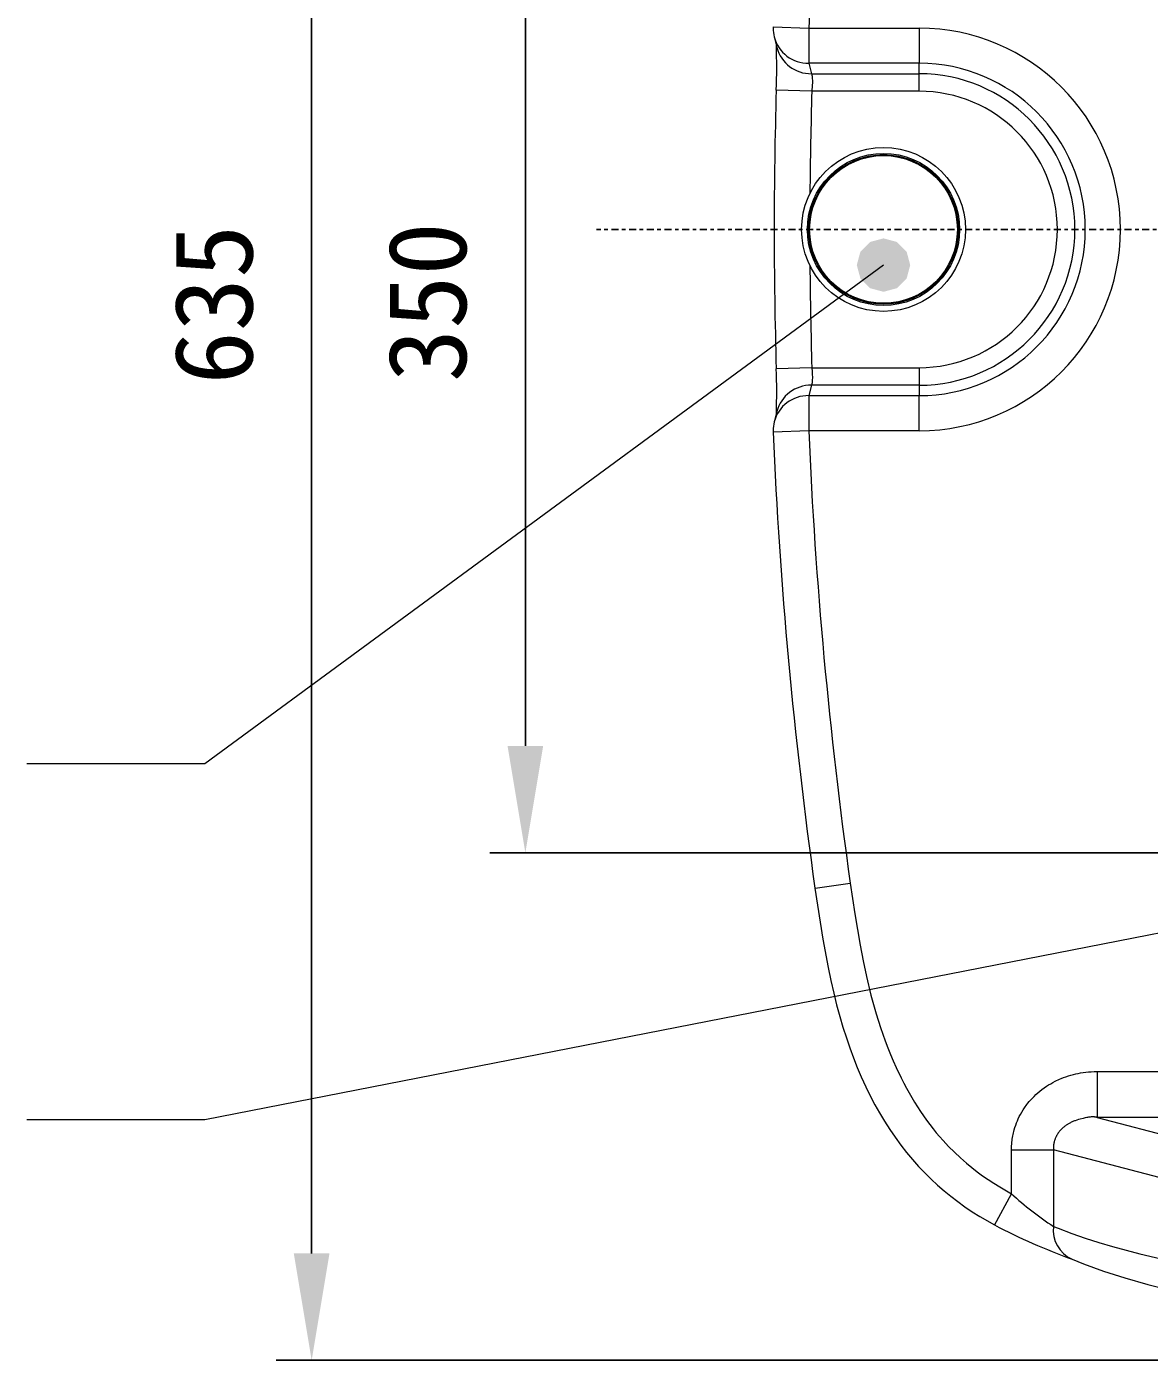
# Model space of a CAD drawing. Units: millimetres, scale not verified. Extents: x -203 to 203, y -143 to 208.
# Drawn here: x 1 to 32.52, y 64.25 to 101.69 of the extents above; entities that cross this region are included whole.
import ezdxf
from ezdxf.enums import TextEntityAlignment as Align

# ---------------------------------------------------------------- set-up
doc = ezdxf.new("R2010")
doc.units = ezdxf.units.MM
doc.header["$LTSCALE"] = 0.5
doc.header["$PDMODE"] = 32
doc.header["$PDSIZE"] = 0.1
doc.linetypes.add('USER1', pattern=[0.629921, 0.393701, -0.07874, 0.07874, -0.07874])
for name, color, linetype, lineweight in [('0-1_DIMENSION_LINES$02_DIMENSI', 1, 'Continuous', 25), ('0-2_DIMENSION_LINES$04_SUB_LIN', 4, 'Continuous', 18), ('0-3_DIMENSION_LINES$01_CENTER_', 7, 'USER1', 25), ('0-5_DIMENSION_LINES$03_LINES', 7, 'Continuous', 18)]:
    doc.layers.add(name, color=color, linetype=linetype, lineweight=lineweight)
doc.layers.add('0-4_DEFPOINTS', color=7, linetype='Continuous')
doc.styles.add('ＭＳ ゴシック', font='')
doc.styles.get('ＭＳ ゴシック').set_extended_font_data('MS Gothic')

# ---------------------------------------------------------------- blocks, each defined once
blk = doc.blocks.new('U97')
at = {"layer": '0-1_DIMENSION_LINES$02_DIMENSI'}
for points in [[(3729.359, 2168.701), (3728.81, 2170.75), (3729.359, 2171.299)], [(3730.109, 2168.5), (3729.359, 2171.299), (3730.109, 2171.5)], [(3729.359, 2168.701), (3729.359, 2171.299), (3730.109, 2168.5)], [(3730.109, 2168.5), (3730.109, 2171.5), (3730.859, 2168.701)], [(3730.859, 2168.701), (3730.109, 2171.5), (3730.859, 2171.299)], [(3730.859, 2168.701), (3730.859, 2171.299), (3731.408, 2169.25)], [(3731.408, 2169.25), (3730.859, 2171.299), (3731.408, 2170.75)], [(3728.81, 2169.25), (3728.609, 2170), (3728.81, 2170.75)], [(3728.81, 2169.25), (3728.81, 2170.75), (3729.359, 2168.701)], [(3731.408, 2169.25), (3731.408, 2170.75), (3731.609, 2170)]]:
    blk.add_solid(points, dxfattribs=at)
blk = doc.blocks.new('D25')
at = {"layer": '0-1_DIMENSION_LINES$02_DIMENSI', "color": 7}
for p, q in [((3752.223, 2207), (3708, 2207)), ((3710, 2143), (3710, 2201)), ((3752.223, 2137), (3708, 2137))]:
    blk.add_line(p, q, dxfattribs=at)
for points in [[(3711, 2201), (3709, 2201), (3710, 2207)], [(3709, 2143), (3711, 2143), (3710, 2137)]]:
    blk.add_solid(points, dxfattribs=at)
at = {"layer": '0-4_DEFPOINTS'}
for p in [(3710, 2207), (3755.223, 2207), (3755.223, 2137)]:
    blk.add_point(p, dxfattribs=at)
at = {"layer": '0-1_DIMENSION_LINES$02_DIMENSI', "color": 7, "style": 'ＭＳ ゴシック'}
blk.add_text('350', height=4.399, rotation=90, dxfattribs=at).set_placement((3708, 2163.429), align=Align.BOTTOM_LEFT)
blk = doc.blocks.new('D26')
at = {"layer": '0-1_DIMENSION_LINES$02_DIMENSI', "color": 7}
for p, q in [((3698, 2114.499), (3698, 2229.512)), ((3797.937, 2108.5), (3696, 2108.5))]:
    blk.add_line(p, q, dxfattribs=at)
blk.add_solid([(3697, 2114.499), (3699, 2114.499), (3698, 2108.5)], dxfattribs=at)
at = {"layer": '0-1_DIMENSION_LINES$02_DIMENSI', "color": 7, "style": 'ＭＳ ゴシック'}
blk.add_text('635', height=4.399, rotation=90, dxfattribs=at).set_placement((3696, 2163.292), align=Align.BOTTOM_LEFT)

msp = doc.modelspace()

# ---------------------------------------------------------------- linework, layer by layer
at = {"layer": '0-1_DIMENSION_LINES$02_DIMENSI', "color": 7, "lineweight": 18}
for points in [[(25.0544, 95), (6, 81), (1, 81)], [(59.3923, 81.4419), (6, 71), (1, 71)]]:
    msp.add_lwpolyline(points, dxfattribs=at)
at = {"layer": '0-2_DIMENSION_LINES$04_SUB_LIN'}
for p, q in [((21.9556, 101.6934), (22.9547, 101.6504)), ((22.9547, 101.6504), (26.0544, 101.6504)), ((22.9547, 101.6504), (22.9547, 100.6656)), ((26.0544, 101.6504), (26.0544, 100.6656)), ((21.9856, 101.4038), (22.0609, 101.109)), ((22.9547, 100.6656), (23.0295, 100.3729)), ((23.0295, 100.3729), (26.0544, 100.3729)), ((23.0295, 100.3729), (23.0311, 100.3705)), ((23.0311, 100.3705), (23.0319, 100.3693)), ((23.0319, 100.3693), (23.0327, 100.3681)), ((23.0327, 100.3681), (23.0334, 100.3669)), ((23.0334, 100.3669), (23.034, 100.3657)), ((23.034, 100.3657), (23.0347, 100.3644)), ((23.0347, 100.3644), (23.0353, 100.3631)), ((23.0353, 100.3631), (23.0359, 100.3617)), ((23.0359, 100.3617), (23.0365, 100.3603)), ((23.0365, 100.3603), (23.0372, 100.3588)), ((23.0372, 100.3588), (23.0378, 100.3572)), ((23.0378, 100.3572), (23.0389, 100.354)), ((23.0389, 100.354), (23.0401, 100.3505)), ((23.0401, 100.3505), (23.0412, 100.3468)), ((26.0544, 100.3729), (26.0544, 100.6656)), ((26.0544, 99.8805), (26.0544, 100.3729)), ((23.0412, 100.3468), (23.0422, 100.3428)), ((23.0422, 100.3428), (23.0433, 100.3387)), ((23.0538, 100.0458), (23.0426, 99.8805)), ((23.0433, 100.3387), (23.0443, 100.3344)), ((23.0443, 100.3344), (23.0461, 100.3251)), ((23.0461, 100.3251), (23.0478, 100.315)), ((23.0478, 100.315), (23.0494, 100.3041)), ((23.0494, 100.3041), (23.0508, 100.2926)), ((23.0508, 100.2926), (23.0521, 100.2803)), ((23.0521, 100.2803), (23.0541, 100.2536)), ((23.0563, 100.1226), (23.0538, 100.0458)), ((23.0541, 100.2536), (23.0555, 100.2243)), ((23.0555, 100.2243), (23.0564, 100.1926)), ((23.0564, 100.1926), (23.0563, 100.1226)), ((23.0426, 99.8805), (22.043, 99.91)), ((26.0544, 99.8805), (23.0426, 99.8805)), ((23.0426, 92.1195), (22.043, 92.09)), ((23.0426, 92.1195), (23.0507, 92.0121)), ((23.0426, 92.1195), (26.0544, 92.1195)), ((26.0544, 92.1195), (26.0544, 91.6271)), ((23.0507, 92.0121), (23.0547, 91.9317)), ((23.0549, 91.7583), (23.0531, 91.7301)), ((23.0547, 91.9317), (23.0565, 91.8568)), ((23.056, 91.7891), (23.0549, 91.7583)), ((23.0565, 91.822), (23.056, 91.7891)), ((23.0565, 91.8568), (23.0565, 91.822)), ((23.0295, 91.6271), (22.9547, 91.3344)), ((23.0345, 91.6387), (23.0295, 91.6271)), ((26.0544, 91.6271), (23.0295, 91.6271)), ((23.037, 91.6448), (23.0345, 91.6387)), ((23.0393, 91.6512), (23.037, 91.6448)), ((23.0405, 91.6546), (23.0393, 91.6512)), ((23.0416, 91.6582), (23.0405, 91.6546)), ((23.0427, 91.6619), (23.0416, 91.6582)), ((23.0437, 91.6658), (23.0427, 91.6619)), ((23.0448, 91.6699), (23.0437, 91.6658)), ((23.0458, 91.6742), (23.0448, 91.6699)), ((23.0467, 91.6788), (23.0458, 91.6742)), ((23.0476, 91.6835), (23.0467, 91.6788)), ((23.0492, 91.6938), (23.0476, 91.6835)), ((23.0507, 91.705), (23.0492, 91.6938)), ((23.052, 91.7171), (23.0507, 91.705)), ((23.0531, 91.7301), (23.052, 91.7171)), ((26.0544, 91.6271), (26.0544, 91.3344)), ((22.9547, 91.3344), (22.9547, 90.3496)), ((26.0544, 90.3496), (26.0544, 91.3344)), ((22.0609, 90.891), (21.9856, 90.5962)), ((22.9547, 90.3496), (21.9556, 90.3066)), ((26.0544, 90.3496), (22.9547, 90.3496)), ((23.1341, 77.5051), (24.1204, 77.6441)), ((24.1204, 77.6441), (24.2468, 76.7833)), ((24.2468, 76.7833), (24.395, 75.9032)), ((24.395, 75.9032), (24.4801, 75.4647)), ((24.4801, 75.4647), (24.5742, 75.028)), ((24.5742, 75.028), (24.7031, 74.4998)), ((24.7031, 74.4998), (24.774, 74.2374)), ((24.774, 74.2374), (24.8497, 73.9763)), ((24.8497, 73.9763), (24.9706, 73.594)), ((24.9706, 73.594), (25.1033, 73.2156)), ((25.1033, 73.2156), (25.1747, 73.0273)), ((25.1747, 73.0273), (25.2495, 72.8403)), ((25.2495, 72.8403), (25.3277, 72.6547)), ((25.3277, 72.6547), (25.4095, 72.4707)), ((25.4095, 72.4707), (25.5481, 72.1797)), ((30.3173, 72.2572), (30.384, 72.2752)), ((30.384, 72.2752), (30.4512, 72.2915)), ((30.4512, 72.2915), (30.5188, 72.306)), ((30.5188, 72.306), (30.5868, 72.3188)), ((30.5868, 72.3188), (30.6619, 72.331)), ((30.6619, 72.331), (30.7372, 72.341)), ((30.7372, 72.341), (30.8128, 72.3487)), ((30.8128, 72.3487), (30.8886, 72.3541)), ((30.8886, 72.3541), (30.9717, 72.3573)), ((30.9717, 72.3573), (31.0549, 72.3591)), ((31.0549, 72.3591), (31.0549, 71.0688)), ((31.0549, 72.3591), (90.3526, 72.3591)), ((25.5481, 72.1797), (25.6211, 72.0361)), ((25.6211, 72.0361), (25.6966, 71.8938)), ((25.6966, 71.8938), (25.7706, 71.7601)), ((29.4992, 71.8505), (29.5633, 71.8977)), ((29.5633, 71.8977), (29.6289, 71.9427)), ((29.6289, 71.9427), (29.688, 71.9805)), ((29.688, 71.9805), (29.7481, 72.0166)), ((29.7481, 72.0166), (29.8093, 72.0509)), ((29.8093, 72.0509), (29.8715, 72.0834)), ((29.8715, 72.0834), (29.9134, 72.1041)), ((29.9134, 72.1041), (29.9558, 72.124)), ((29.9558, 72.124), (29.9985, 72.143)), ((29.9985, 72.143), (30.0415, 72.1613)), ((30.0415, 72.1613), (30.1081, 72.1877)), ((30.1081, 72.1877), (30.1753, 72.2122)), ((30.1753, 72.2122), (30.246, 72.2357)), ((30.246, 72.2357), (30.3173, 72.2572)), ((25.7706, 71.7601), (25.847, 71.6278)), ((25.847, 71.6278), (25.9258, 71.497)), ((29.1472, 71.5163), (29.1903, 71.5657)), ((29.1903, 71.5657), (29.2349, 71.6138)), ((29.2349, 71.6138), (29.2809, 71.6607)), ((29.2809, 71.6607), (29.3331, 71.7107)), ((29.3331, 71.7107), (29.387, 71.7591)), ((29.387, 71.7591), (29.4424, 71.8057)), ((29.4424, 71.8057), (29.4992, 71.8505)), ((25.9258, 71.497), (26.007, 71.3676)), ((26.007, 71.3676), (26.0907, 71.2398)), ((26.0907, 71.2398), (26.177, 71.1138)), ((28.8667, 71.0911), (28.8998, 71.1548)), ((28.8998, 71.1548), (28.9351, 71.2172)), ((28.9351, 71.2172), (28.9725, 71.2784)), ((28.9725, 71.2784), (29.0118, 71.3383)), ((29.0118, 71.3383), (29.0344, 71.3708)), ((29.0344, 71.3708), (29.0576, 71.4028)), ((29.0576, 71.4028), (29.0813, 71.4344)), ((29.0813, 71.4344), (29.1057, 71.4656)), ((29.1057, 71.4656), (29.1472, 71.5163)), ((26.177, 71.1138), (26.2657, 70.9894)), ((26.2657, 70.9894), (26.357, 70.867)), ((26.357, 70.867), (26.4457, 70.753)), ((28.7238, 70.7197), (28.7436, 70.7864)), ((28.7436, 70.7864), (28.7656, 70.8524)), ((28.7656, 70.8524), (28.7881, 70.9132)), ((28.7881, 70.9132), (28.8124, 70.9733)), ((28.8124, 70.9733), (28.8387, 71.0327)), ((28.8387, 71.0327), (28.8667, 71.0911)), ((30.0823, 70.7702), (30.0667, 70.7556)), ((30.0981, 70.7843), (30.0823, 70.7702)), ((30.1143, 70.7981), (30.0981, 70.7843)), ((30.1308, 70.8114), (30.1143, 70.7981)), ((30.1475, 70.8244), (30.1308, 70.8114)), ((30.1645, 70.8371), (30.1475, 70.8244)), ((30.1812, 70.849), (30.1645, 70.8371)), ((30.1981, 70.8606), (30.1812, 70.849)), ((30.2152, 70.8718), (30.1981, 70.8606)), ((30.2326, 70.8827), (30.2152, 70.8718)), ((30.2501, 70.8932), (30.2326, 70.8827)), ((30.2678, 70.9033), (30.2501, 70.8932)), ((30.2856, 70.913), (30.2678, 70.9033)), ((30.3036, 70.9223), (30.2856, 70.913)), ((30.3251, 70.9328), (30.3036, 70.9223)), ((30.3468, 70.9428), (30.3251, 70.9328)), ((30.3687, 70.9522), (30.3468, 70.9428)), ((30.3908, 70.9612), (30.3687, 70.9522)), ((30.413, 70.9697), (30.3908, 70.9612)), ((30.4353, 70.9779), (30.413, 70.9697)), ((30.4804, 70.993), (30.4353, 70.9779)), ((30.5259, 71.0068), (30.4804, 70.993)), ((30.5716, 71.0196), (30.5259, 71.0068)), ((30.6633, 71.0431), (30.5716, 71.0196)), ((30.7114, 71.0547), (30.6633, 71.0431)), ((30.7595, 71.0652), (30.7114, 71.0547)), ((30.7836, 71.0699), (30.7595, 71.0652)), ((30.8077, 71.0741), (30.7836, 71.0699)), ((30.8319, 71.0777), (30.8077, 71.0741)), ((30.8562, 71.0805), (30.8319, 71.0777)), ((30.8805, 71.0827), (30.8562, 71.0805)), ((30.8928, 71.0834), (30.8805, 71.0827)), ((30.905, 71.0839), (30.8928, 71.0834)), ((30.9173, 71.0842), (30.905, 71.0839)), ((30.9296, 71.0843), (30.9173, 71.0842)), ((30.9419, 71.084), (30.9296, 71.0843)), ((30.9543, 71.0836), (30.9419, 71.084)), ((30.9667, 71.0828), (30.9543, 71.0836)), ((30.9792, 71.0817), (30.9667, 71.0828)), ((30.9917, 71.0804), (30.9792, 71.0817)), ((31.0042, 71.0787), (30.9917, 71.0804)), ((31.0168, 71.0767), (31.0042, 71.0787)), ((31.0294, 71.0744), (31.0168, 71.0767)), ((31.0421, 71.0718), (31.0294, 71.0744)), ((31.0549, 71.0688), (31.0421, 71.0718)), ((92.066, 71.0688), (31.0549, 71.0688)), ((26.4457, 70.753), (26.5366, 70.6409)), ((26.5366, 70.6409), (26.6299, 70.5307)), ((26.6299, 70.5307), (26.7255, 70.4224)), ((26.7255, 70.4224), (26.8823, 70.2547)), ((28.6589, 70.377), (28.6636, 70.42)), ((28.6636, 70.42), (28.6694, 70.4628)), ((28.6694, 70.4628), (28.6762, 70.5056)), ((28.6762, 70.5056), (28.6839, 70.5482)), ((28.6839, 70.5482), (28.6925, 70.5913)), ((28.6925, 70.5913), (28.7021, 70.6343)), ((28.7021, 70.6343), (28.7125, 70.6771)), ((28.7125, 70.6771), (28.7238, 70.7197)), ((29.8485, 70.3944), (29.8449, 70.3804)), ((29.8524, 70.4084), (29.8485, 70.3944)), ((29.8566, 70.4223), (29.8524, 70.4084)), ((29.8611, 70.4361), (29.8566, 70.4223)), ((29.8658, 70.4498), (29.8611, 70.4361)), ((29.8708, 70.4634), (29.8658, 70.4498)), ((29.8775, 70.4807), (29.8708, 70.4634)), ((29.8847, 70.4978), (29.8775, 70.4807)), ((29.8922, 70.5146), (29.8847, 70.4978)), ((29.9002, 70.5313), (29.8922, 70.5146)), ((29.9069, 70.5446), (29.9002, 70.5313)), ((29.914, 70.5578), (29.9069, 70.5446)), ((29.9212, 70.5708), (29.914, 70.5578)), ((29.9288, 70.5837), (29.9212, 70.5708)), ((29.9365, 70.5964), (29.9288, 70.5837)), ((29.9445, 70.609), (29.9365, 70.5964)), ((29.9528, 70.6214), (29.9445, 70.609)), ((29.9613, 70.6336), (29.9528, 70.6214)), ((29.97, 70.6457), (29.9613, 70.6336)), ((29.9789, 70.6576), (29.97, 70.6457)), ((29.988, 70.6694), (29.9789, 70.6576)), ((29.9973, 70.6809), (29.988, 70.6694)), ((30.0068, 70.6923), (29.9973, 70.6809)), ((30.0165, 70.7035), (30.0068, 70.6923)), ((30.0264, 70.7145), (30.0165, 70.7035)), ((30.0365, 70.7253), (30.0264, 70.7145)), ((30.0514, 70.7407), (30.0365, 70.7253)), ((30.0667, 70.7556), (30.0514, 70.7407)), ((26.8823, 70.2547), (27.0446, 70.0923)), ((27.0446, 70.0923), (27.2123, 69.9353)), ((28.6478, 70.1612), (28.6516, 70.2692)), ((28.6478, 70.1612), (29.826, 70.1612)), ((28.6516, 70.2692), (28.6546, 70.3232)), ((28.6546, 70.3232), (28.6589, 70.377)), ((29.8253, 70.2375), (29.8252, 70.2184)), ((29.8252, 70.2184), (29.826, 70.1612)), ((29.8257, 70.2518), (29.8253, 70.2375)), ((29.8265, 70.2661), (29.8257, 70.2518)), ((33.011, 69.3225), (29.826, 70.1612)), ((29.826, 70.1612), (29.826, 68.0113)), ((29.8277, 70.2805), (29.8265, 70.2661)), ((29.8292, 70.2948), (29.8277, 70.2805)), ((29.831, 70.3092), (29.8292, 70.2948)), ((29.8332, 70.3235), (29.831, 70.3092)), ((29.8356, 70.3378), (29.8332, 70.3235)), ((29.8384, 70.352), (29.8356, 70.3378)), ((29.8415, 70.3662), (29.8384, 70.352)), ((29.8449, 70.3804), (29.8415, 70.3662)), ((27.2123, 69.9353), (27.3851, 69.7839)), ((27.3851, 69.7839), (27.5325, 69.6623)), ((27.5325, 69.6623), (27.6832, 69.5449)), ((27.6832, 69.5449), (27.8373, 69.432)), ((27.8373, 69.432), (27.9946, 69.3239)), ((27.9946, 69.3239), (28.155, 69.2205)), ((28.155, 69.2205), (28.3179, 69.1208)), ((28.3179, 69.1208), (28.6478, 68.9279)), ((29.826, 68.0113), (29.9607, 67.9565)), ((29.9607, 67.9565), (30.3397, 67.8113)), ((30.3397, 67.8113), (30.7195, 67.6787)), ((30.7195, 67.6787), (31.1001, 67.5565)), ((31.1001, 67.5565), (31.4813, 67.4439)), ((31.4813, 67.4439), (32.2457, 67.2429)), ((32.2457, 67.2429), (33.011, 67.06))]:
    msp.add_line(p, q, dxfattribs=at)
msp.add_lwpolyline([(28.1706, 68.0491), (28.6478, 68.9279), (28.6478, 70.1612)], dxfattribs=at)
for radius in [2.1353, 2.1, 2.0735]:
    msp.add_circle((25.0544, 96), radius, dxfattribs=at)
for centre, radius, start, end in [((154.3665, 96), 131.5332, 171.97798, 177.53791), ((22.9547, 101.6504), 1, 177.53791, 180), ((26.0544, 96), 5.6505, 270, 90), ((23.0161, 101.3605), 0.9877, 194.77264, 270.77784), ((26.0544, 96), 4.3728, 270, 90), ((154.3665, 96), 131.3812, 178.30748, 179.55847), ((26.0544, 96), 3.8805, 270, 90), ((154.3665, 96), 131.3812, 180.44153, 181.69252), ((23.0143, 90.6419), 0.9854, 89.11615, 165.36184), ((22.9547, 90.3496), 1, 180, 182.46209), ((154.3665, 96), 131.5332, 182.46209, 188.02202), ((34.6517, 75.4294), 8.8497, 227.27867, 236.95495), ((30.7197, 67.9074), 0.8997, 173.37367, 245.66576)]:
    msp.add_arc(centre, radius, start, end, dxfattribs=at)
at = {"layer": '0-3_DIMENSION_LINES$01_CENTER_'}
msp.add_line((114, 96), (17, 96), dxfattribs=at)
at = {"layer": '0-5_DIMENSION_LINES$03_LINES'}
for p, q in [((26.0544, 100.6656), (22.9547, 100.6656)), ((22.9547, 91.3344), (26.0544, 91.3344)), ((23.129, 77.5043), (23.3492, 76.0732)), ((23.3492, 76.0732), (23.4975, 75.276)), ((23.4975, 75.276), (23.5734, 74.9172)), ((23.5734, 74.9172), (23.6558, 74.5598)), ((23.6558, 74.5598), (23.7378, 74.2325)), ((23.7378, 74.2325), (23.8264, 73.907)), ((23.8264, 73.907), (23.9157, 73.6042)), ((23.9157, 73.6042), (24.0115, 73.3035)), ((24.0115, 73.3035), (24.1086, 73.0206)), ((24.1086, 73.0206), (24.2123, 72.74)), ((24.2123, 72.74), (24.3178, 72.4738)), ((24.3178, 72.4738), (24.4298, 72.2103)), ((24.4298, 72.2103), (24.5571, 71.9312)), ((24.5571, 71.9312), (24.6922, 71.6558)), ((24.6922, 71.6558), (24.8122, 71.4272)), ((24.8122, 71.4272), (24.9381, 71.2019)), ((24.9381, 71.2019), (25.0795, 70.9654)), ((25.0795, 70.9654), (25.228, 70.7332)), ((31.0549, 71.0688), (33.9173, 70.315)), ((25.228, 70.7332), (25.3796, 70.5116)), ((25.3796, 70.5116), (25.5379, 70.2947)), ((25.5379, 70.2947), (25.699, 70.088)), ((25.699, 70.088), (25.8665, 69.8866)), ((25.8665, 69.8866), (26.0362, 69.6954)), ((26.0362, 69.6954), (26.212, 69.5099)), ((26.212, 69.5099), (26.3894, 69.3347)), ((26.3894, 69.3347), (26.5725, 69.1654)), ((26.5725, 69.1654), (26.7554, 69.0071)), ((26.7554, 69.0071), (26.9432, 68.8546)), ((26.9432, 68.8546), (27.1376, 68.7064)), ((27.1376, 68.7064), (27.3363, 68.5638)), ((27.3363, 68.5638), (27.5449, 68.4227)), ((27.5449, 68.4227), (27.758, 68.2884)), ((27.758, 68.2884), (28.1713, 68.0508)), ((30.3499, 67.0902), (30.669, 66.9596)), ((30.669, 66.9596), (30.9507, 66.8537)), ((30.9507, 66.8537), (31.232, 66.756)), ((31.232, 66.756), (31.8311, 66.5647)), ((31.8311, 66.5647), (32.4721, 66.3824)), ((32.4721, 66.3824), (33.6868, 66.0774))]:
    msp.add_line(p, q, dxfattribs=at)
msp.add_circle((25.0544, 96), 2.3, dxfattribs=at)
for centre, radius, start, end in [((22.9547, 101.6504), 1, 180, 194.27843), ((22.9414, 101.6533), 0.9878, 194.63205, 270.77447), ((5.0618, 100.5952), 16.9949, 357.68915, 1.91277), ((26.0544, 96), 4.6656, 270, 90), ((154.3665, 96), 132.3812, 178.30748, 180), ((154.3665, 96), 132.3812, 180, 181.69252), ((4.9226, 91.4034), 17.1341, 358.10916, 2.29673), ((22.9396, 90.349), 0.9855, 89.1196, 165.47388), ((22.9547, 90.3496), 1, 165.72157, 180), ((154.3665, 96), 132.5332, 182.46209, 188.02202), ((36.7176, 84.4382), 18.4827, 242.45798, 249.84251)]:
    msp.add_arc(centre, radius, start, end, dxfattribs=at)

# ---------------------------------------------------------------- block references
at = {"layer": '0-1_DIMENSION_LINES$02_DIMENSI', "xscale": 0.5, "yscale": 0.5}
for name in ['D26', 'D25', 'U97']:
    msp.add_blockref(name, (-1840, -990), dxfattribs=at)

doc.saveas('drawing.dxf')
